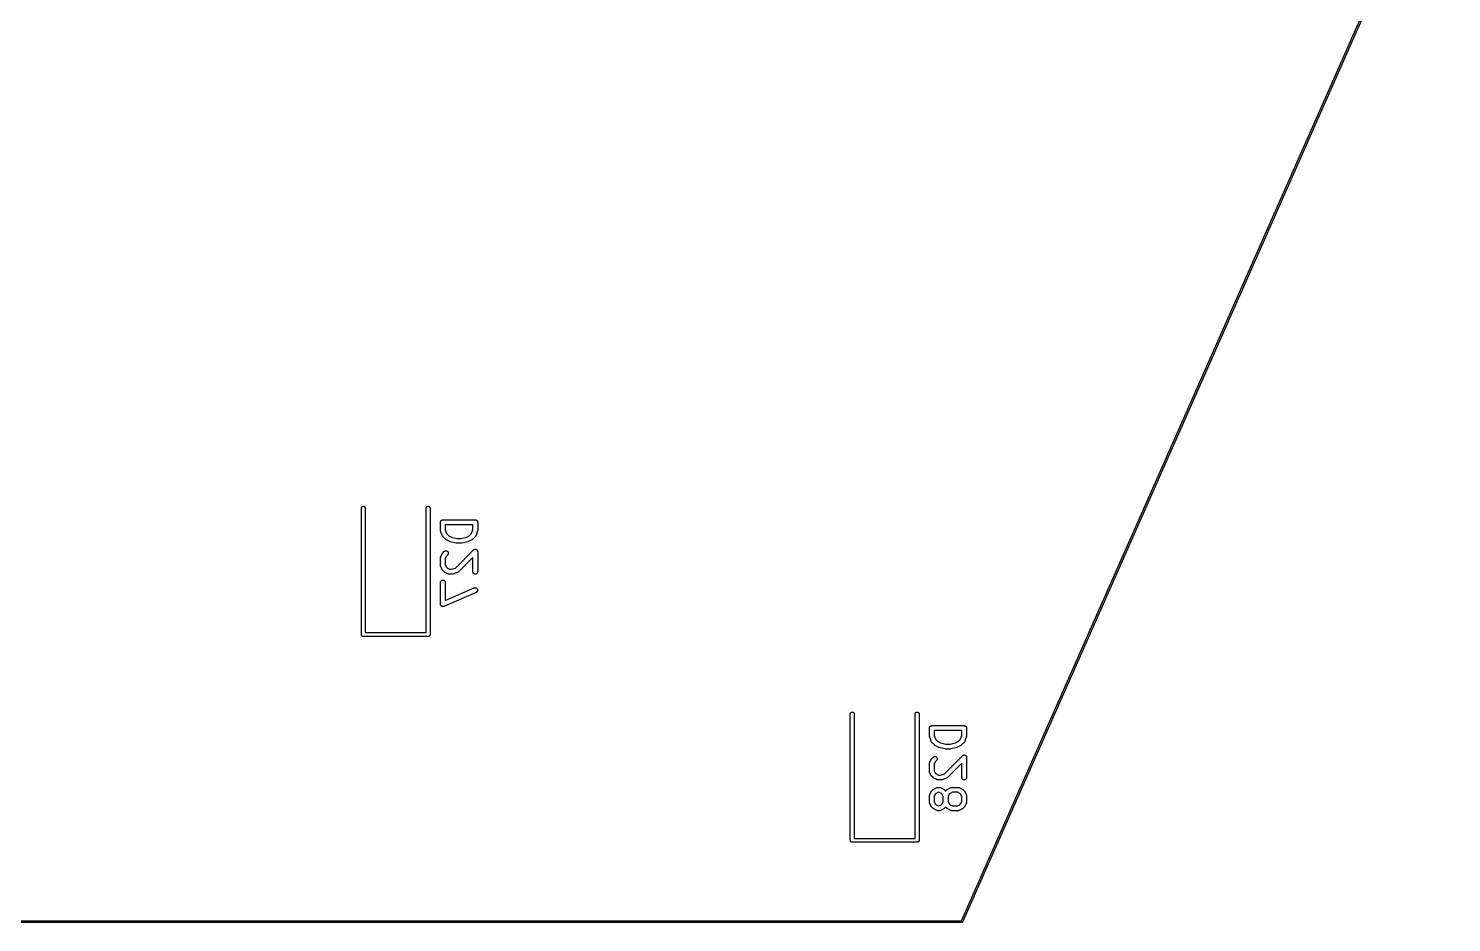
# Model space of a CAD drawing. Extents: x 74 to 208, y -150 to -40.
# Drawn here: x 144.25 to 188.14, y -150.04 to -122.45 of the extents above; entities that cross this region are included whole.
import ezdxf

# ---------------------------------------------------------------- set-up
doc = ezdxf.new("R2010")
doc.units = 0
doc.layers.add('BLACK', color=7, linetype='CONTINUOUS')

msp = doc.modelspace()

# ---------------------------------------------------------------- linework, layer by layer
at = {"layer": 'BLACK', "linetype": 'CONTINUOUS'}
for p, q in [((173.021, -149.994), (188.094, -115.882)), ((188.141, -115.898), (173.061, -150.027)), ((154.515, -137.253), (154.516, -137.244)), ((154.515, -141.153), (154.515, -137.253)), ((154.516, -137.244), (154.519, -137.233)), ((154.519, -137.233), (154.525, -137.223)), ((154.525, -137.223), (154.532, -137.214)), ((154.532, -137.214), (154.542, -137.206)), ((154.542, -137.206), (154.552, -137.201)), ((154.552, -137.201), (154.563, -137.197)), ((154.563, -137.197), (154.575, -137.196)), ((154.575, -137.196), (154.587, -137.197)), ((154.587, -137.197), (154.598, -137.201)), ((154.598, -137.201), (154.608, -137.206)), ((154.608, -137.206), (154.618, -137.214)), ((154.618, -137.214), (154.625, -137.223)), ((154.625, -137.223), (154.631, -137.233)), ((154.631, -137.233), (154.634, -137.244)), ((154.634, -137.244), (154.635, -137.253)), ((154.635, -137.253), (154.635, -141.096)), ((156.515, -137.253), (156.516, -137.244)), ((156.515, -141.096), (156.515, -137.253)), ((156.516, -137.244), (156.519, -137.233)), ((156.519, -137.233), (156.525, -137.223)), ((156.525, -137.223), (156.532, -137.214)), ((156.532, -137.214), (156.542, -137.206)), ((156.542, -137.206), (156.552, -137.201)), ((156.552, -137.201), (156.563, -137.197)), ((156.563, -137.197), (156.575, -137.196)), ((156.575, -137.196), (156.587, -137.197)), ((156.587, -137.197), (156.598, -137.201)), ((156.598, -137.201), (156.608, -137.206)), ((156.608, -137.206), (156.618, -137.214)), ((156.618, -137.214), (156.625, -137.223)), ((156.625, -137.223), (156.631, -137.233)), ((156.631, -137.233), (156.634, -137.244)), ((156.634, -137.244), (156.635, -137.253)), ((156.635, -137.253), (156.635, -141.153)), ((156.952, -137.691), (156.953, -137.684)), ((156.952, -137.692), (156.952, -137.691)), ((156.952, -137.691), (156.952, -137.691)), ((156.952, -137.691), (156.952, -137.691)), ((156.952, -137.691), (156.952, -137.691)), ((156.952, -137.93), (156.952, -137.692)), ((156.953, -137.684), (156.954, -137.677)), ((156.954, -137.676), (156.956, -137.67)), ((156.954, -137.677), (156.954, -137.676)), ((156.954, -137.677), (156.954, -137.677)), ((156.956, -137.67), (156.958, -137.663)), ((156.958, -137.662), (156.962, -137.656)), ((156.958, -137.663), (156.958, -137.662)), ((156.958, -137.663), (156.958, -137.663)), ((156.962, -137.656), (156.965, -137.65)), ((156.965, -137.65), (156.97, -137.644)), ((156.965, -137.65), (156.965, -137.65)), ((156.965, -137.65), (156.965, -137.65)), ((156.97, -137.644), (156.975, -137.639)), ((156.975, -137.638), (156.98, -137.634)), ((156.975, -137.639), (156.975, -137.638)), ((156.975, -137.639), (156.975, -137.639)), ((156.98, -137.634), (156.986, -137.629)), ((156.986, -137.629), (156.993, -137.626)), ((156.986, -137.629), (156.986, -137.629)), ((156.986, -137.629), (156.986, -137.629)), ((156.993, -137.626), (156.999, -137.623)), ((156.999, -137.622), (157.006, -137.62)), ((156.999, -137.623), (156.999, -137.622)), ((156.999, -137.623), (156.999, -137.623)), ((157.006, -137.62), (157.013, -137.618)), ((157.013, -137.618), (157.013, -137.618)), ((157.013, -137.618), (157.013, -137.618)), ((157.013, -137.618), (157.02, -137.618)), ((157.02, -137.618), (157.027, -137.617)), ((157.027, -137.617), (158.027, -137.617)), ((157.102, -137.767), (157.102, -137.918)), ((157.952, -137.767), (157.102, -137.767)), ((157.952, -137.918), (157.952, -137.767)), ((158.027, -137.617), (158.028, -137.617)), ((158.028, -137.617), (158.028, -137.617)), ((158.028, -137.617), (158.028, -137.617)), ((158.028, -137.617), (158.028, -137.617)), ((158.028, -137.617), (158.035, -137.618)), ((158.035, -137.618), (158.042, -137.618)), ((158.042, -137.618), (158.043, -137.619)), ((158.043, -137.619), (158.043, -137.619)), ((158.043, -137.619), (158.05, -137.621)), ((158.05, -137.621), (158.056, -137.623)), ((158.056, -137.623), (158.057, -137.623)), ((158.057, -137.623), (158.057, -137.623)), ((158.057, -137.623), (158.063, -137.626)), ((158.063, -137.626), (158.069, -137.63)), ((158.069, -137.63), (158.07, -137.63)), ((158.07, -137.63), (158.07, -137.63)), ((158.07, -137.63), (158.075, -137.635)), ((158.075, -137.635), (158.081, -137.639)), ((158.081, -137.639), (158.081, -137.639)), ((158.081, -137.639), (158.081, -137.639)), ((158.081, -137.639), (158.085, -137.645)), ((158.085, -137.645), (158.09, -137.65)), ((158.09, -137.65), (158.09, -137.651)), ((158.09, -137.651), (158.09, -137.651)), ((158.09, -137.651), (158.093, -137.657)), ((158.093, -137.657), (158.097, -137.663)), ((158.097, -137.663), (158.097, -137.664)), ((158.097, -137.664), (158.097, -137.664)), ((158.097, -137.664), (158.099, -137.671)), ((158.099, -137.671), (158.101, -137.677)), ((158.101, -137.677), (158.101, -137.678)), ((158.101, -137.678), (158.101, -137.678)), ((158.101, -137.678), (158.102, -137.685)), ((158.102, -137.685), (158.102, -137.692)), ((158.102, -137.692), (158.102, -137.93)), ((156.953, -137.934), (156.952, -137.93)), ((156.953, -137.938), (156.953, -137.934)), ((156.954, -137.942), (156.953, -137.938)), ((156.954, -137.945), (156.954, -137.942)), ((156.955, -137.949), (156.954, -137.945)), ((156.956, -137.953), (156.955, -137.949)), ((156.956, -137.954), (156.956, -137.953)), ((157.004, -138.097), (156.956, -137.954)), ((157.005, -138.099), (157.004, -138.097)), ((157.005, -138.101), (157.005, -138.099)), ((157.008, -138.105), (157.005, -138.101)), ((157.01, -138.11), (157.008, -138.105)), ((157.011, -138.112), (157.01, -138.11)), ((157.012, -138.114), (157.011, -138.112)), ((157.015, -138.118), (157.012, -138.114)), ((157.018, -138.122), (157.015, -138.118)), ((157.02, -138.123), (157.018, -138.122)), ((157.021, -138.125), (157.02, -138.123)), ((157.022, -138.126), (157.021, -138.125)), ((157.117, -138.221), (157.022, -138.126)), ((157.102, -137.918), (157.141, -138.032)), ((157.12, -138.224), (157.117, -138.221)), ((157.123, -138.227), (157.12, -138.224)), ((157.126, -138.228), (157.123, -138.227)), ((157.129, -138.23), (157.126, -138.228)), ((157.132, -138.232), (157.129, -138.23)), ((157.136, -138.235), (157.132, -138.232)), ((157.137, -138.235), (157.136, -138.235)), ((157.232, -138.283), (157.137, -138.235)), ((157.141, -138.032), (157.215, -138.107)), ((157.215, -138.107), (157.292, -138.145)), ((157.292, -138.145), (157.465, -138.188)), ((157.465, -138.188), (157.59, -138.188)), ((157.59, -138.188), (157.763, -138.145)), ((157.763, -138.145), (157.84, -138.107)), ((157.918, -138.235), (157.823, -138.283)), ((157.84, -138.107), (157.914, -138.032)), ((157.914, -138.032), (157.952, -137.918)), ((157.922, -138.233), (157.918, -138.235)), ((157.925, -138.231), (157.922, -138.233)), ((157.928, -138.229), (157.925, -138.231)), ((157.93, -138.227), (157.928, -138.229)), ((157.934, -138.225), (157.93, -138.227)), ((157.937, -138.222), (157.934, -138.225)), ((157.938, -138.221), (157.937, -138.222)), ((158.033, -138.126), (157.938, -138.221)), ((158.034, -138.124), (158.033, -138.126)), ((158.036, -138.123), (158.034, -138.124)), ((158.039, -138.119), (158.036, -138.123)), ((158.042, -138.115), (158.039, -138.119)), ((158.043, -138.113), (158.042, -138.115)), ((158.044, -138.111), (158.043, -138.113)), ((158.047, -138.106), (158.044, -138.111)), ((158.049, -138.102), (158.047, -138.106)), ((158.05, -138.1), (158.049, -138.102)), ((158.051, -138.098), (158.05, -138.1)), ((158.099, -137.954), (158.051, -138.097)), ((158.051, -138.097), (158.051, -138.098)), ((158.101, -137.946), (158.099, -137.95)), ((158.099, -137.95), (158.099, -137.954)), ((158.102, -137.94), (158.101, -137.943)), ((158.101, -137.943), (158.101, -137.946)), ((158.102, -137.93), (158.102, -137.931)), ((158.102, -137.931), (158.102, -137.935)), ((158.102, -137.935), (158.102, -137.94)), ((156.96, -138.754), (157.008, -138.658)), ((157.008, -138.657), (157.011, -138.654)), ((157.008, -138.658), (157.008, -138.657)), ((157.011, -138.654), (157.013, -138.65)), ((157.013, -138.65), (157.015, -138.648)), ((157.015, -138.648), (157.016, -138.645)), ((157.016, -138.645), (157.019, -138.642)), ((157.019, -138.642), (157.022, -138.639)), ((157.022, -138.639), (157.07, -138.591)), ((157.07, -138.591), (157.082, -138.581)), ((157.07, -138.591), (157.07, -138.591)), ((157.082, -138.581), (157.095, -138.575)), ((157.095, -138.575), (157.109, -138.571)), ((157.109, -138.571), (157.123, -138.569)), ((157.123, -138.569), (157.138, -138.571)), ((157.176, -138.697), (157.137, -138.736)), ((157.138, -138.571), (157.152, -138.575)), ((157.152, -138.575), (157.165, -138.582)), ((157.165, -138.582), (157.176, -138.592)), ((157.176, -138.592), (157.185, -138.603)), ((157.185, -138.686), (157.176, -138.697)), ((157.185, -138.603), (157.192, -138.616)), ((157.192, -138.673), (157.185, -138.686)), ((157.192, -138.616), (157.196, -138.63)), ((157.196, -138.659), (157.192, -138.673)), ((157.196, -138.63), (157.198, -138.645)), ((157.198, -138.645), (157.196, -138.659)), ((157.233, -138.283), (157.232, -138.283)), ((157.232, -138.283), (157.232, -138.283)), ((157.239, -138.286), (157.233, -138.283)), ((157.246, -138.288), (157.239, -138.286)), ((157.247, -138.289), (157.246, -138.288)), ((157.246, -138.288), (157.246, -138.288)), ((157.246, -138.288), (157.246, -138.288)), ((157.438, -138.336), (157.247, -138.289)), ((157.415, -139.103), (157.974, -138.544)), ((157.439, -138.336), (157.438, -138.336)), ((157.44, -138.337), (157.439, -138.336)), ((157.446, -138.337), (157.44, -138.337)), ((157.452, -138.338), (157.446, -138.337)), ((157.454, -138.338), (157.452, -138.338)), ((157.455, -138.338), (157.454, -138.338)), ((157.456, -138.338), (157.455, -138.338)), ((157.599, -138.338), (157.456, -138.338)), ((157.6, -138.338), (157.599, -138.338)), ((157.601, -138.338), (157.6, -138.338)), ((157.607, -138.338), (157.601, -138.338)), ((157.613, -138.337), (157.607, -138.338)), ((157.615, -138.337), (157.613, -138.337)), ((157.616, -138.336), (157.615, -138.337)), ((157.617, -138.336), (157.616, -138.336)), ((157.807, -138.289), (157.617, -138.336)), ((157.808, -138.288), (157.807, -138.289)), ((157.815, -138.286), (157.808, -138.288)), ((157.808, -138.288), (157.808, -138.288)), ((157.821, -138.284), (157.815, -138.286)), ((157.822, -138.283), (157.821, -138.284)), ((157.823, -138.283), (157.822, -138.283)), ((157.822, -138.283), (157.822, -138.283)), ((157.974, -138.544), (157.975, -138.543)), ((157.975, -138.543), (157.981, -138.538)), ((157.975, -138.543), (157.975, -138.543)), ((157.975, -138.543), (157.975, -138.543)), ((157.975, -138.543), (157.975, -138.543)), ((157.981, -138.538), (157.986, -138.534)), ((157.986, -138.534), (157.986, -138.534)), ((157.986, -138.534), (157.987, -138.534)), ((157.987, -138.534), (157.993, -138.531)), ((157.993, -138.531), (157.999, -138.527)), ((157.999, -138.527), (157.999, -138.527)), ((157.999, -138.527), (158, -138.527)), ((158, -138.527), (158.006, -138.525)), ((158.006, -138.525), (158.013, -138.523)), ((158.013, -138.523), (158.013, -138.523)), ((158.013, -138.523), (158.014, -138.523)), ((158.014, -138.523), (158.021, -138.522)), ((158.021, -138.522), (158.028, -138.522)), ((158.028, -138.522), (158.028, -138.522)), ((158.028, -138.522), (158.035, -138.522)), ((158.028, -138.522), (158.028, -138.522)), ((158.035, -138.522), (158.042, -138.523)), ((158.042, -138.523), (158.043, -138.523)), ((158.043, -138.523), (158.043, -138.523)), ((158.043, -138.523), (158.049, -138.525)), ((158.049, -138.525), (158.056, -138.528)), ((158.056, -138.528), (158.057, -138.528)), ((158.057, -138.528), (158.057, -138.528)), ((158.057, -138.528), (158.063, -138.531)), ((158.063, -138.531), (158.069, -138.535)), ((158.069, -138.535), (158.069, -138.535)), ((158.069, -138.535), (158.07, -138.535)), ((158.07, -138.535), (158.075, -138.539)), ((158.075, -138.539), (158.081, -138.544)), ((158.081, -138.544), (158.081, -138.544)), ((158.081, -138.544), (158.081, -138.544)), ((158.081, -138.544), (158.085, -138.55)), ((158.085, -138.55), (158.09, -138.555)), ((158.09, -138.555), (158.09, -138.555)), ((158.09, -138.555), (158.09, -138.555)), ((158.09, -138.555), (158.093, -138.562)), ((158.093, -138.562), (158.097, -138.568)), ((158.097, -138.568), (158.097, -138.568)), ((158.097, -138.568), (158.097, -138.568)), ((158.097, -138.568), (158.099, -138.575)), ((158.099, -138.575), (158.101, -138.582)), ((158.101, -138.582), (158.101, -138.582)), ((158.101, -138.582), (158.101, -138.582)), ((158.101, -138.582), (158.102, -138.59)), ((158.102, -138.59), (158.102, -138.597)), ((158.102, -138.597), (158.102, -139.216)), ((156.952, -138.786), (156.953, -138.784)), ((156.952, -138.787), (156.952, -138.786)), ((156.952, -139.025), (156.952, -138.787)), ((156.953, -139.027), (156.952, -139.025)), ((156.953, -138.777), (156.954, -138.772)), ((156.953, -138.782), (156.953, -138.777)), ((156.953, -138.784), (156.953, -138.782)), ((156.953, -139.03), (156.953, -139.027)), ((156.953, -139.035), (156.953, -139.03)), ((156.954, -139.04), (156.953, -139.035)), ((156.954, -138.772), (156.955, -138.77)), ((156.954, -139.042), (156.954, -139.04)), ((156.955, -139.044), (156.954, -139.042)), ((156.955, -138.767), (156.957, -138.763)), ((156.955, -138.77), (156.955, -138.767)), ((156.957, -139.049), (156.955, -139.044)), ((156.957, -138.763), (156.958, -138.758)), ((156.958, -139.054), (156.957, -139.049)), ((156.958, -138.758), (156.96, -138.756)), ((156.959, -139.056), (156.958, -139.054)), ((156.96, -139.058), (156.959, -139.056)), ((156.96, -138.756), (156.96, -138.754)), ((156.96, -139.059), (156.96, -139.058)), ((157.008, -139.154), (156.96, -139.059)), ((157.137, -138.736), (157.102, -138.805)), ((157.102, -138.805), (157.102, -139.008)), ((157.102, -139.008), (157.137, -139.076)), ((157.137, -139.076), (157.167, -139.107)), ((157.167, -139.107), (157.236, -139.141)), ((157.236, -139.141), (157.301, -139.141)), ((157.301, -139.141), (157.415, -139.103)), ((157.952, -138.778), (157.509, -139.221)), ((157.952, -139.216), (157.952, -138.778)), ((156.952, -139.548), (156.954, -139.534)), ((156.952, -139.549), (156.952, -139.548)), ((156.952, -140.216), (156.952, -139.549)), ((156.954, -139.534), (156.958, -139.52)), ((156.958, -139.52), (156.965, -139.507)), ((156.965, -139.507), (156.975, -139.496)), ((156.975, -139.496), (156.986, -139.486)), ((156.986, -139.486), (156.999, -139.48)), ((156.999, -139.48), (157.013, -139.475)), ((157.01, -139.158), (157.008, -139.154)), ((157.012, -139.161), (157.01, -139.158)), ((157.014, -139.164), (157.012, -139.161)), ((157.013, -139.475), (157.028, -139.474)), ((157.016, -139.166), (157.014, -139.164)), ((157.019, -139.17), (157.016, -139.166)), ((157.021, -139.173), (157.019, -139.17)), ((157.022, -139.174), (157.021, -139.173)), ((157.07, -139.221), (157.022, -139.174)), ((157.028, -139.474), (157.042, -139.476)), ((157.042, -139.476), (157.056, -139.48)), ((157.056, -139.48), (157.069, -139.487)), ((157.069, -139.487), (157.081, -139.496)), ((157.073, -139.224), (157.07, -139.221)), ((157.076, -139.227), (157.073, -139.224)), ((157.078, -139.228), (157.076, -139.227)), ((157.081, -139.23), (157.078, -139.228)), ((157.085, -139.232), (157.081, -139.23)), ((157.081, -139.496), (157.09, -139.508)), ((157.088, -139.235), (157.085, -139.232)), ((157.089, -139.235), (157.088, -139.235)), ((157.184, -139.283), (157.089, -139.235)), ((157.09, -139.508), (157.097, -139.521)), ((157.097, -139.521), (157.101, -139.535)), ((157.101, -139.535), (157.102, -139.549)), ((157.102, -139.549), (157.102, -140.102)), ((157.186, -139.284), (157.184, -139.283)), ((157.188, -139.285), (157.186, -139.284)), ((157.193, -139.286), (157.188, -139.285)), ((157.198, -139.288), (157.193, -139.286)), ((157.2, -139.288), (157.198, -139.288)), ((157.202, -139.289), (157.2, -139.288)), ((157.207, -139.29), (157.202, -139.289)), ((157.212, -139.291), (157.207, -139.29)), ((157.215, -139.291), (157.212, -139.291)), ((157.217, -139.291), (157.215, -139.291)), ((157.218, -139.291), (157.217, -139.291)), ((157.313, -139.291), (157.218, -139.291)), ((157.317, -139.29), (157.313, -139.291)), ((157.322, -139.29), (157.317, -139.29)), ((157.325, -139.29), (157.322, -139.29)), ((157.328, -139.289), (157.325, -139.29)), ((157.332, -139.288), (157.328, -139.289)), ((157.336, -139.287), (157.332, -139.288)), ((157.337, -139.287), (157.336, -139.287)), ((157.48, -139.239), (157.337, -139.287)), ((157.482, -139.238), (157.48, -139.239)), ((157.484, -139.238), (157.482, -139.238)), ((157.488, -139.235), (157.484, -139.238)), ((157.493, -139.233), (157.488, -139.235)), ((157.495, -139.232), (157.493, -139.233)), ((157.497, -139.231), (157.495, -139.232)), ((157.501, -139.228), (157.497, -139.231)), ((157.505, -139.225), (157.501, -139.228)), ((157.507, -139.223), (157.505, -139.225)), ((157.508, -139.222), (157.507, -139.223)), ((157.509, -139.221), (157.508, -139.222)), ((157.954, -139.23), (157.952, -139.216)), ((157.958, -139.244), (157.954, -139.23)), ((157.965, -139.257), (157.958, -139.244)), ((157.974, -139.269), (157.965, -139.257)), ((157.985, -139.278), (157.974, -139.269)), ((157.998, -139.285), (157.985, -139.278)), ((158.012, -139.289), (157.998, -139.285)), ((158.027, -139.291), (158.012, -139.289)), ((158.041, -139.289), (158.027, -139.291)), ((158.055, -139.285), (158.041, -139.289)), ((158.068, -139.279), (158.055, -139.285)), ((158.08, -139.269), (158.068, -139.279)), ((158.089, -139.258), (158.08, -139.269)), ((158.096, -139.245), (158.089, -139.258)), ((158.101, -139.231), (158.096, -139.245)), ((158.102, -139.217), (158.101, -139.231)), ((158.102, -139.216), (158.102, -139.217)), ((158.057, -139.856), (157.057, -140.285)), ((157.102, -140.102), (157.998, -139.718)), ((157.998, -139.718), (157.999, -139.718)), ((157.999, -139.718), (158.013, -139.714)), ((158.013, -139.714), (158.027, -139.712)), ((158.027, -139.712), (158.042, -139.714)), ((158.042, -139.714), (158.056, -139.718)), ((158.056, -139.718), (158.069, -139.725)), ((158.07, -139.849), (158.057, -139.856)), ((158.069, -139.725), (158.08, -139.734)), ((158.081, -139.84), (158.07, -139.849)), ((158.08, -139.734), (158.09, -139.745)), ((158.09, -139.828), (158.081, -139.84)), ((158.09, -139.745), (158.097, -139.758)), ((158.097, -139.815), (158.09, -139.828)), ((158.097, -139.758), (158.101, -139.772)), ((158.101, -139.801), (158.097, -139.815)), ((158.101, -139.772), (158.102, -139.787)), ((158.102, -139.787), (158.101, -139.801)), ((156.953, -140.223), (156.952, -140.216)), ((156.952, -140.216), (156.952, -140.216)), ((156.952, -140.216), (156.952, -140.216)), ((156.954, -140.23), (156.953, -140.223)), ((156.954, -140.231), (156.954, -140.23)), ((156.956, -140.238), (156.954, -140.231)), ((156.954, -140.231), (156.954, -140.231)), ((156.958, -140.244), (156.956, -140.238)), ((156.958, -140.245), (156.958, -140.244)), ((156.962, -140.251), (156.958, -140.245)), ((156.958, -140.245), (156.958, -140.245)), ((156.965, -140.257), (156.962, -140.251)), ((156.965, -140.258), (156.965, -140.257)), ((156.965, -140.257), (156.965, -140.257)), ((156.97, -140.263), (156.965, -140.258)), ((156.974, -140.269), (156.97, -140.263)), ((156.975, -140.269), (156.974, -140.269)), ((156.974, -140.269), (156.974, -140.269)), ((156.98, -140.273), (156.975, -140.269)), ((156.985, -140.278), (156.98, -140.273)), ((156.986, -140.278), (156.985, -140.278)), ((156.992, -140.282), (156.986, -140.278)), ((156.986, -140.278), (156.986, -140.278)), ((156.998, -140.285), (156.992, -140.282)), ((156.999, -140.285), (156.998, -140.285)), ((157.006, -140.287), (156.999, -140.285)), ((156.999, -140.285), (156.999, -140.285)), ((157.012, -140.289), (157.006, -140.287)), ((157.013, -140.289), (157.012, -140.289)), ((157.02, -140.29), (157.013, -140.289)), ((157.013, -140.289), (157.013, -140.289)), ((157.027, -140.291), (157.02, -140.29)), ((157.034, -140.29), (157.027, -140.291)), ((157.027, -140.291), (157.027, -140.291)), ((157.027, -140.291), (157.027, -140.291)), ((157.041, -140.289), (157.034, -140.29)), ((157.042, -140.289), (157.041, -140.289)), ((157.049, -140.287), (157.042, -140.289)), ((157.042, -140.289), (157.042, -140.289)), ((157.055, -140.285), (157.049, -140.287)), ((157.056, -140.285), (157.055, -140.285)), ((157.057, -140.285), (157.056, -140.285)), ((157.056, -140.285), (157.056, -140.285)), ((154.515, -141.156), (154.515, -141.153)), ((154.516, -141.168), (154.515, -141.156)), ((154.519, -141.179), (154.516, -141.168)), ((154.525, -141.19), (154.519, -141.179)), ((154.532, -141.199), (154.525, -141.19)), ((154.542, -141.206), (154.532, -141.199)), ((154.552, -141.212), (154.542, -141.206)), ((154.563, -141.215), (154.552, -141.212)), ((154.575, -141.217), (154.563, -141.215)), ((154.578, -141.216), (154.575, -141.217)), ((156.572, -141.216), (154.578, -141.216)), ((154.635, -141.096), (156.515, -141.096)), ((156.575, -141.217), (156.572, -141.216)), ((156.578, -141.216), (156.575, -141.217)), ((156.587, -141.215), (156.578, -141.216)), ((156.578, -141.216), (156.578, -141.216)), ((156.598, -141.212), (156.587, -141.215)), ((156.608, -141.206), (156.598, -141.212)), ((156.618, -141.199), (156.608, -141.206)), ((156.625, -141.19), (156.618, -141.199)), ((156.631, -141.179), (156.625, -141.19)), ((156.634, -141.168), (156.631, -141.179)), ((156.635, -141.156), (156.634, -141.168)), ((156.635, -141.153), (156.635, -141.156)), ((169.596, -143.603), (169.597, -143.594)), ((169.596, -147.503), (169.596, -143.603)), ((169.597, -143.594), (169.601, -143.583)), ((169.601, -143.583), (169.606, -143.573)), ((169.606, -143.573), (169.614, -143.564)), ((169.614, -143.564), (169.623, -143.556)), ((169.623, -143.556), (169.633, -143.551)), ((169.633, -143.551), (169.644, -143.547)), ((169.644, -143.547), (169.656, -143.546)), ((169.656, -143.546), (169.668, -143.547)), ((169.668, -143.547), (169.679, -143.551)), ((169.679, -143.551), (169.69, -143.556)), ((169.69, -143.556), (169.699, -143.564)), ((169.699, -143.564), (169.706, -143.573)), ((169.706, -143.573), (169.712, -143.583)), ((169.712, -143.583), (169.715, -143.594)), ((169.715, -143.594), (169.716, -143.603)), ((169.716, -143.603), (169.716, -147.446)), ((171.596, -143.603), (171.597, -143.594)), ((171.596, -147.446), (171.596, -143.603)), ((171.597, -143.594), (171.601, -143.583)), ((171.601, -143.583), (171.606, -143.573)), ((171.606, -143.573), (171.614, -143.564)), ((171.614, -143.564), (171.623, -143.556)), ((171.623, -143.556), (171.633, -143.551)), ((171.633, -143.551), (171.644, -143.547)), ((171.644, -143.547), (171.656, -143.546)), ((171.656, -143.546), (171.668, -143.547)), ((171.668, -143.547), (171.679, -143.551)), ((171.679, -143.551), (171.69, -143.556)), ((171.69, -143.556), (171.699, -143.564)), ((171.699, -143.564), (171.706, -143.573)), ((171.706, -143.573), (171.712, -143.583)), ((171.712, -143.583), (171.715, -143.594)), ((171.715, -143.594), (171.716, -143.603)), ((171.716, -143.603), (171.716, -147.503)), ((172.068, -143.979), (172.074, -143.976)), ((172.074, -143.976), (172.08, -143.973)), ((172.08, -143.973), (172.081, -143.972)), ((172.08, -143.973), (172.08, -143.973)), ((172.081, -143.972), (172.087, -143.97)), ((172.087, -143.97), (172.094, -143.968)), ((172.094, -143.968), (172.094, -143.968)), ((172.094, -143.968), (172.095, -143.968)), ((172.095, -143.968), (172.102, -143.968)), ((172.102, -143.968), (172.109, -143.967)), ((172.109, -143.967), (173.109, -143.967)), ((173.109, -143.967), (173.109, -143.967)), ((173.109, -143.967), (173.109, -143.967)), ((173.109, -143.967), (173.11, -143.967)), ((173.109, -143.967), (173.109, -143.967)), ((173.11, -143.967), (173.117, -143.968)), ((173.117, -143.968), (173.124, -143.968)), ((173.124, -143.968), (173.124, -143.969)), ((173.124, -143.969), (173.124, -143.969)), ((173.124, -143.969), (173.131, -143.971)), ((173.131, -143.971), (173.138, -143.973)), ((173.138, -143.973), (173.138, -143.973)), ((173.138, -143.973), (173.138, -143.973)), ((173.138, -143.973), (173.144, -143.976)), ((173.144, -143.976), (173.151, -143.98)), ((172.034, -144.034), (172.035, -144.027)), ((172.034, -144.041), (172.034, -144.034)), ((172.034, -144.042), (172.034, -144.041)), ((172.034, -144.041), (172.034, -144.041)), ((172.034, -144.041), (172.034, -144.041)), ((172.034, -144.041), (172.034, -144.041)), ((172.034, -144.28), (172.034, -144.042)), ((172.034, -144.284), (172.034, -144.28)), ((172.034, -144.288), (172.034, -144.284)), ((172.035, -144.292), (172.034, -144.288)), ((172.035, -144.026), (172.037, -144.02)), ((172.035, -144.027), (172.035, -144.026)), ((172.035, -144.027), (172.035, -144.027)), ((172.035, -144.295), (172.035, -144.292)), ((172.036, -144.299), (172.035, -144.295)), ((172.037, -144.303), (172.036, -144.299)), ((172.037, -144.02), (172.039, -144.013)), ((172.037, -144.304), (172.037, -144.303)), ((172.085, -144.447), (172.037, -144.304)), ((172.039, -144.013), (172.04, -144.013)), ((172.04, -144.012), (172.043, -144.006)), ((172.04, -144.013), (172.04, -144.012)), ((172.043, -144.006), (172.046, -144)), ((172.046, -144), (172.047, -144)), ((172.047, -144), (172.051, -143.994)), ((172.047, -144), (172.047, -144)), ((172.051, -143.994), (172.056, -143.989)), ((172.056, -143.988), (172.062, -143.984)), ((172.056, -143.989), (172.056, -143.988)), ((172.056, -143.989), (172.056, -143.989)), ((172.062, -143.984), (172.067, -143.979)), ((172.067, -143.979), (172.067, -143.979)), ((172.067, -143.979), (172.068, -143.979)), ((172.184, -144.117), (172.184, -144.268)), ((173.034, -144.117), (172.184, -144.117)), ((172.184, -144.268), (172.222, -144.382)), ((172.222, -144.382), (172.296, -144.457)), ((172.921, -144.457), (172.995, -144.382)), ((172.995, -144.382), (173.034, -144.268)), ((173.034, -144.268), (173.034, -144.117)), ((173.18, -144.304), (173.132, -144.447)), ((173.151, -143.98), (173.151, -143.98)), ((173.151, -143.98), (173.151, -143.98)), ((173.151, -143.98), (173.156, -143.985)), ((173.156, -143.985), (173.162, -143.989)), ((173.162, -143.989), (173.162, -143.989)), ((173.162, -143.989), (173.162, -143.989)), ((173.162, -143.989), (173.167, -143.995)), ((173.167, -143.995), (173.171, -144)), ((173.171, -144), (173.171, -144.001)), ((173.171, -144.001), (173.171, -144.001)), ((173.171, -144.001), (173.175, -144.007)), ((173.175, -144.007), (173.178, -144.013)), ((173.178, -144.013), (173.178, -144.014)), ((173.178, -144.014), (173.178, -144.014)), ((173.178, -144.014), (173.18, -144.021)), ((173.18, -144.021), (173.182, -144.027)), ((173.181, -144.3), (173.18, -144.304)), ((173.182, -144.296), (173.181, -144.3)), ((173.182, -144.027), (173.182, -144.028)), ((173.182, -144.028), (173.182, -144.028)), ((173.182, -144.028), (173.183, -144.035)), ((173.183, -144.29), (173.182, -144.293)), ((173.182, -144.293), (173.182, -144.296)), ((173.183, -144.035), (173.184, -144.042)), ((173.184, -144.281), (173.183, -144.285)), ((173.183, -144.285), (173.183, -144.29)), ((173.184, -144.042), (173.184, -144.28)), ((173.184, -144.28), (173.184, -144.281)), ((172.086, -144.449), (172.085, -144.447)), ((172.087, -144.451), (172.086, -144.449)), ((172.089, -144.455), (172.087, -144.451)), ((172.091, -144.46), (172.089, -144.455)), ((172.092, -144.462), (172.091, -144.46)), ((172.093, -144.464), (172.092, -144.462)), ((172.097, -144.468), (172.093, -144.464)), ((172.1, -144.472), (172.097, -144.468)), ((172.101, -144.473), (172.1, -144.472)), ((172.102, -144.475), (172.101, -144.473)), ((172.103, -144.476), (172.102, -144.475)), ((172.198, -144.571), (172.103, -144.476)), ((172.202, -144.574), (172.198, -144.571)), ((172.205, -144.577), (172.202, -144.574)), ((172.207, -144.578), (172.205, -144.577)), ((172.21, -144.58), (172.207, -144.578)), ((172.213, -144.582), (172.21, -144.58)), ((172.217, -144.585), (172.213, -144.582)), ((172.218, -144.585), (172.217, -144.585)), ((172.313, -144.633), (172.218, -144.585)), ((172.296, -144.457), (172.373, -144.495)), ((172.314, -144.633), (172.313, -144.633)), ((172.32, -144.636), (172.314, -144.633)), ((172.314, -144.633), (172.314, -144.633)), ((172.327, -144.638), (172.32, -144.636)), ((172.328, -144.638), (172.327, -144.638)), ((172.327, -144.638), (172.327, -144.638)), ((172.329, -144.639), (172.328, -144.638)), ((172.519, -144.686), (172.329, -144.639)), ((172.373, -144.495), (172.546, -144.538)), ((172.52, -144.686), (172.519, -144.686)), ((172.522, -144.687), (172.52, -144.686)), ((172.528, -144.687), (172.522, -144.687)), ((172.533, -144.688), (172.528, -144.687)), ((172.535, -144.688), (172.533, -144.688)), ((172.536, -144.688), (172.535, -144.688)), ((172.537, -144.688), (172.536, -144.688)), ((172.68, -144.688), (172.537, -144.688)), ((172.546, -144.538), (172.671, -144.538)), ((172.671, -144.538), (172.844, -144.495)), ((172.681, -144.688), (172.68, -144.688)), ((172.683, -144.688), (172.681, -144.688)), ((172.689, -144.688), (172.683, -144.688)), ((172.695, -144.687), (172.689, -144.688)), ((172.696, -144.687), (172.695, -144.687)), ((172.697, -144.686), (172.696, -144.687)), ((172.698, -144.686), (172.697, -144.686)), ((172.889, -144.639), (172.698, -144.686)), ((172.844, -144.495), (172.921, -144.457)), ((172.896, -144.636), (172.889, -144.638)), ((172.889, -144.638), (172.889, -144.638)), ((172.889, -144.638), (172.889, -144.639)), ((172.903, -144.634), (172.896, -144.636)), ((172.904, -144.633), (172.903, -144.633)), ((172.903, -144.633), (172.903, -144.633)), ((172.903, -144.633), (172.903, -144.634)), ((172.999, -144.585), (172.904, -144.633)), ((173.003, -144.583), (172.999, -144.585)), ((173.007, -144.581), (173.003, -144.583)), ((173.009, -144.579), (173.007, -144.581)), ((173.012, -144.577), (173.009, -144.579)), ((173.015, -144.575), (173.012, -144.577)), ((173.018, -144.572), (173.015, -144.575)), ((173.019, -144.571), (173.018, -144.572)), ((173.114, -144.476), (173.019, -144.571)), ((173.115, -144.474), (173.114, -144.476)), ((173.117, -144.473), (173.115, -144.474)), ((173.12, -144.469), (173.117, -144.473)), ((173.123, -144.465), (173.12, -144.469)), ((173.124, -144.463), (173.123, -144.465)), ((173.126, -144.461), (173.124, -144.463)), ((173.128, -144.456), (173.126, -144.461)), ((173.13, -144.452), (173.128, -144.456)), ((173.131, -144.45), (173.13, -144.452)), ((173.132, -144.448), (173.131, -144.45)), ((173.132, -144.447), (173.132, -144.448)), ((172.034, -145.132), (172.035, -145.127)), ((172.034, -145.134), (172.034, -145.132)), ((172.034, -145.136), (172.034, -145.134)), ((172.034, -145.137), (172.034, -145.136)), ((172.034, -145.375), (172.034, -145.137)), ((172.035, -145.122), (172.036, -145.12)), ((172.035, -145.127), (172.035, -145.122)), ((172.036, -145.117), (172.038, -145.113)), ((172.036, -145.12), (172.036, -145.117)), ((172.038, -145.113), (172.04, -145.108)), ((172.04, -145.108), (172.041, -145.106)), ((172.041, -145.106), (172.042, -145.104)), ((172.042, -145.104), (172.089, -145.008)), ((172.089, -145.008), (172.09, -145.007)), ((172.09, -145.007), (172.092, -145.004)), ((172.092, -145.004), (172.094, -145)), ((172.094, -145), (172.096, -144.998)), ((172.096, -144.998), (172.098, -144.995)), ((172.098, -144.995), (172.101, -144.992)), ((172.101, -144.992), (172.103, -144.989)), ((172.103, -144.989), (172.151, -144.941)), ((172.151, -144.941), (172.152, -144.941)), ((172.152, -144.941), (172.163, -144.931)), ((172.163, -144.931), (172.176, -144.925)), ((172.176, -144.925), (172.19, -144.921)), ((172.218, -145.086), (172.184, -145.155)), ((172.184, -145.155), (172.184, -145.358)), ((172.19, -144.921), (172.205, -144.919)), ((172.205, -144.919), (172.219, -144.921)), ((172.257, -145.047), (172.218, -145.086)), ((172.219, -144.921), (172.233, -144.925)), ((172.233, -144.925), (172.246, -144.932)), ((172.246, -144.932), (172.257, -144.942)), ((172.257, -144.942), (172.266, -144.953)), ((172.266, -145.036), (172.257, -145.047)), ((172.266, -144.953), (172.273, -144.966)), ((172.273, -145.023), (172.266, -145.036)), ((172.273, -144.966), (172.277, -144.98)), ((172.277, -145.009), (172.273, -145.023)), ((172.277, -144.98), (172.279, -144.995)), ((172.279, -144.995), (172.277, -145.009)), ((172.497, -145.453), (173.056, -144.894)), ((173.034, -145.128), (172.59, -145.571)), ((173.034, -145.566), (173.034, -145.128)), ((173.056, -144.893), (173.062, -144.888)), ((173.056, -144.894), (173.056, -144.893)), ((173.056, -144.893), (173.056, -144.893)), ((173.056, -144.893), (173.056, -144.893)), ((173.056, -144.893), (173.056, -144.893)), ((173.062, -144.888), (173.068, -144.884)), ((173.068, -144.884), (173.074, -144.881)), ((173.068, -144.884), (173.068, -144.884)), ((173.068, -144.884), (173.068, -144.884)), ((173.074, -144.881), (173.081, -144.877)), ((173.081, -144.877), (173.088, -144.875)), ((173.081, -144.877), (173.081, -144.877)), ((173.081, -144.877), (173.081, -144.877)), ((173.088, -144.875), (173.095, -144.873)), ((173.095, -144.873), (173.102, -144.872)), ((173.095, -144.873), (173.095, -144.873)), ((173.095, -144.873), (173.095, -144.873)), ((173.102, -144.872), (173.109, -144.872)), ((173.109, -144.872), (173.109, -144.872)), ((173.109, -144.872), (173.116, -144.872)), ((173.109, -144.872), (173.109, -144.872)), ((173.116, -144.872), (173.124, -144.873)), ((173.124, -144.873), (173.124, -144.873)), ((173.124, -144.873), (173.124, -144.873)), ((173.124, -144.873), (173.131, -144.875)), ((173.131, -144.875), (173.138, -144.878)), ((173.138, -144.878), (173.138, -144.878)), ((173.138, -144.878), (173.138, -144.878)), ((173.138, -144.878), (173.144, -144.881)), ((173.144, -144.881), (173.151, -144.885)), ((173.151, -144.885), (173.151, -144.885)), ((173.151, -144.885), (173.151, -144.885)), ((173.151, -144.885), (173.156, -144.889)), ((173.156, -144.889), (173.162, -144.894)), ((173.162, -144.894), (173.162, -144.894)), ((173.162, -144.894), (173.162, -144.894)), ((173.162, -144.894), (173.166, -144.9)), ((173.166, -144.9), (173.171, -144.905)), ((173.171, -144.905), (173.171, -144.905)), ((173.171, -144.905), (173.171, -144.905)), ((173.171, -144.905), (173.175, -144.912)), ((173.175, -144.912), (173.178, -144.918)), ((173.178, -144.918), (173.178, -144.918)), ((173.178, -144.918), (173.178, -144.918)), ((173.178, -144.918), (173.18, -144.925)), ((173.18, -144.925), (173.182, -144.932)), ((173.182, -144.932), (173.182, -144.932)), ((173.182, -144.932), (173.182, -144.932)), ((173.182, -144.932), (173.183, -144.94)), ((173.183, -144.94), (173.184, -144.947)), ((173.184, -144.947), (173.184, -145.566)), ((172.034, -145.377), (172.034, -145.375)), ((172.034, -145.38), (172.034, -145.377)), ((172.035, -145.385), (172.034, -145.38)), ((172.035, -145.39), (172.035, -145.385)), ((172.036, -145.392), (172.035, -145.39)), ((172.036, -145.394), (172.036, -145.392)), ((172.038, -145.399), (172.036, -145.394)), ((172.039, -145.404), (172.038, -145.399)), ((172.04, -145.406), (172.039, -145.404)), ((172.041, -145.408), (172.04, -145.406)), ((172.042, -145.409), (172.041, -145.408)), ((172.089, -145.504), (172.042, -145.409)), ((172.091, -145.508), (172.089, -145.504)), ((172.093, -145.511), (172.091, -145.508)), ((172.095, -145.514), (172.093, -145.511)), ((172.097, -145.516), (172.095, -145.514)), ((172.1, -145.52), (172.097, -145.516)), ((172.102, -145.523), (172.1, -145.52)), ((172.103, -145.524), (172.102, -145.523)), ((172.151, -145.571), (172.103, -145.524)), ((172.154, -145.574), (172.151, -145.571)), ((172.157, -145.577), (172.154, -145.574)), ((172.16, -145.578), (172.157, -145.577)), ((172.162, -145.58), (172.16, -145.578)), ((172.166, -145.582), (172.162, -145.58)), ((172.169, -145.585), (172.166, -145.582)), ((172.17, -145.585), (172.169, -145.585)), ((172.266, -145.633), (172.17, -145.585)), ((172.184, -145.358), (172.218, -145.426)), ((172.218, -145.426), (172.248, -145.457)), ((172.248, -145.457), (172.317, -145.491)), ((172.268, -145.634), (172.266, -145.633)), ((172.27, -145.635), (172.268, -145.634)), ((172.274, -145.636), (172.27, -145.635)), ((172.279, -145.638), (172.274, -145.636)), ((172.281, -145.638), (172.279, -145.638)), ((172.284, -145.639), (172.281, -145.638)), ((172.289, -145.64), (172.284, -145.639)), ((172.294, -145.641), (172.289, -145.64)), ((172.296, -145.641), (172.294, -145.641)), ((172.298, -145.641), (172.296, -145.641)), ((172.299, -145.641), (172.298, -145.641)), ((172.394, -145.641), (172.299, -145.641)), ((172.317, -145.491), (172.382, -145.491)), ((172.382, -145.491), (172.497, -145.453)), ((172.399, -145.64), (172.394, -145.641)), ((172.403, -145.64), (172.399, -145.64)), ((172.406, -145.64), (172.403, -145.64)), ((172.409, -145.639), (172.406, -145.64)), ((172.413, -145.638), (172.409, -145.639)), ((172.417, -145.637), (172.413, -145.638)), ((172.418, -145.637), (172.417, -145.637)), ((172.561, -145.589), (172.418, -145.637)), ((172.563, -145.588), (172.561, -145.589)), ((172.565, -145.588), (172.563, -145.588)), ((172.57, -145.585), (172.565, -145.588)), ((172.574, -145.583), (172.57, -145.585)), ((172.576, -145.582), (172.574, -145.583)), ((172.578, -145.581), (172.576, -145.582)), ((172.582, -145.578), (172.578, -145.581)), ((172.586, -145.575), (172.582, -145.578)), ((172.588, -145.573), (172.586, -145.575)), ((172.589, -145.572), (172.588, -145.573)), ((172.59, -145.571), (172.589, -145.572)), ((173.035, -145.58), (173.034, -145.566)), ((173.039, -145.594), (173.035, -145.58)), ((173.046, -145.607), (173.039, -145.594)), ((173.055, -145.619), (173.046, -145.607)), ((173.067, -145.628), (173.055, -145.619)), ((173.08, -145.635), (173.067, -145.628)), ((173.094, -145.639), (173.08, -145.635)), ((173.108, -145.641), (173.094, -145.639)), ((173.123, -145.639), (173.108, -145.641)), ((173.137, -145.635), (173.123, -145.639)), ((173.15, -145.629), (173.137, -145.635)), ((173.161, -145.619), (173.15, -145.629)), ((173.171, -145.608), (173.161, -145.619)), ((173.178, -145.595), (173.171, -145.608)), ((173.182, -145.581), (173.178, -145.595)), ((173.184, -145.567), (173.182, -145.581)), ((173.184, -145.566), (173.184, -145.567)), ((172.034, -146.132), (172.035, -146.127)), ((172.034, -146.134), (172.034, -146.132)), ((172.034, -146.136), (172.034, -146.134)), ((172.034, -146.137), (172.034, -146.136)), ((172.034, -146.328), (172.034, -146.137)), ((172.035, -146.122), (172.036, -146.12)), ((172.035, -146.127), (172.035, -146.122)), ((172.036, -146.117), (172.038, -146.113)), ((172.036, -146.12), (172.036, -146.117)), ((172.038, -146.113), (172.04, -146.108)), ((172.04, -146.108), (172.041, -146.106)), ((172.041, -146.106), (172.042, -146.104)), ((172.042, -146.104), (172.089, -146.008)), ((172.089, -146.008), (172.09, -146.007)), ((172.09, -146.007), (172.092, -146.004)), ((172.092, -146.004), (172.094, -146)), ((172.094, -146), (172.096, -145.998)), ((172.096, -145.998), (172.098, -145.995)), ((172.098, -145.995), (172.101, -145.992)), ((172.101, -145.992), (172.103, -145.989)), ((172.103, -145.989), (172.151, -145.941)), ((172.151, -145.941), (172.152, -145.941)), ((172.152, -145.941), (172.155, -145.938)), ((172.155, -145.938), (172.158, -145.935)), ((172.158, -145.935), (172.161, -145.933)), ((172.161, -145.933), (172.163, -145.931)), ((172.163, -145.931), (172.167, -145.93)), ((172.167, -145.93), (172.17, -145.927)), ((172.17, -145.927), (172.266, -145.88)), ((172.218, -146.086), (172.184, -146.155)), ((172.184, -146.155), (172.184, -146.31)), ((172.248, -146.056), (172.218, -146.086)), ((172.317, -146.022), (172.248, -146.056)), ((172.266, -145.88), (172.267, -145.879)), ((172.267, -145.879), (172.269, -145.878)), ((172.269, -145.878), (172.271, -145.877)), ((172.271, -145.877), (172.275, -145.876)), ((172.275, -145.876), (172.28, -145.874)), ((172.28, -145.874), (172.282, -145.874)), ((172.282, -145.874), (172.285, -145.873)), ((172.285, -145.873), (172.29, -145.873)), ((172.29, -145.873), (172.295, -145.872)), ((172.295, -145.872), (172.297, -145.872)), ((172.297, -145.872), (172.299, -145.872)), ((172.299, -145.872), (172.347, -145.872)), ((172.329, -146.022), (172.317, -146.022)), ((172.398, -146.056), (172.329, -146.022)), ((172.347, -145.872), (172.348, -145.872)), ((172.348, -145.872), (172.35, -145.872)), ((172.35, -145.872), (172.352, -145.872)), ((172.352, -145.872), (172.357, -145.873)), ((172.357, -145.873), (172.362, -145.873)), ((172.362, -145.873), (172.364, -145.874)), ((172.364, -145.874), (172.367, -145.874)), ((172.367, -145.874), (172.371, -145.876)), ((172.371, -145.876), (172.376, -145.878)), ((172.376, -145.878), (172.378, -145.879)), ((172.378, -145.879), (172.38, -145.88)), ((172.38, -145.88), (172.476, -145.927)), ((172.428, -146.086), (172.398, -146.056)), ((172.462, -146.155), (172.428, -146.086)), ((172.462, -146.31), (172.462, -146.155)), ((172.476, -145.927), (172.476, -145.928)), ((172.476, -145.928), (172.48, -145.93)), ((172.48, -145.93), (172.484, -145.932)), ((172.484, -145.932), (172.486, -145.934)), ((172.486, -145.934), (172.489, -145.936)), ((172.489, -145.936), (172.492, -145.939)), ((172.492, -145.939), (172.495, -145.941)), ((172.495, -145.941), (172.537, -145.984)), ((172.537, -145.984), (172.579, -145.941)), ((172.579, -145.941), (172.58, -145.941)), ((172.58, -145.941), (172.583, -145.938)), ((172.583, -145.938), (172.587, -145.935)), ((172.587, -145.935), (172.589, -145.933)), ((172.589, -145.933), (172.592, -145.931)), ((172.592, -145.931), (172.595, -145.93)), ((172.595, -145.93), (172.599, -145.927)), ((172.599, -145.927), (172.694, -145.88)), ((172.646, -146.086), (172.612, -146.155)), ((172.612, -146.155), (172.612, -146.31)), ((172.677, -146.056), (172.646, -146.086)), ((172.745, -146.022), (172.677, -146.056)), ((172.694, -145.88), (172.695, -145.879)), ((172.695, -145.879), (172.697, -145.878)), ((172.697, -145.878), (172.699, -145.877)), ((172.699, -145.877), (172.704, -145.876)), ((172.704, -145.876), (172.709, -145.874)), ((172.709, -145.874), (172.711, -145.874)), ((172.711, -145.874), (172.713, -145.873)), ((172.713, -145.873), (172.718, -145.873)), ((172.718, -145.873), (172.723, -145.872)), ((172.723, -145.872), (172.725, -145.872)), ((172.725, -145.872), (172.728, -145.872)), ((172.728, -145.872), (172.918, -145.872)), ((172.9, -146.022), (172.745, -146.022)), ((172.969, -146.056), (172.9, -146.022)), ((172.918, -145.872), (172.919, -145.872)), ((172.919, -145.872), (172.921, -145.872)), ((172.921, -145.872), (172.924, -145.872)), ((172.924, -145.872), (172.929, -145.873)), ((172.929, -145.873), (172.934, -145.873)), ((172.934, -145.873), (172.936, -145.874)), ((172.936, -145.874), (172.938, -145.874)), ((172.938, -145.874), (172.943, -145.876)), ((172.943, -145.876), (172.948, -145.878)), ((172.948, -145.878), (172.95, -145.879)), ((172.95, -145.879), (172.952, -145.88)), ((172.952, -145.88), (173.047, -145.927)), ((172.999, -146.086), (172.969, -146.056)), ((173.034, -146.155), (172.999, -146.086)), ((173.034, -146.31), (173.034, -146.155)), ((173.047, -145.927), (173.048, -145.928)), ((173.048, -145.928), (173.051, -145.93)), ((173.051, -145.93), (173.055, -145.932)), ((173.055, -145.932), (173.058, -145.934)), ((173.058, -145.934), (173.06, -145.936)), ((173.06, -145.936), (173.063, -145.939)), ((173.063, -145.939), (173.066, -145.941)), ((173.066, -145.941), (173.114, -145.989)), ((173.114, -145.989), (173.115, -145.99)), ((173.115, -145.99), (173.117, -145.993)), ((173.117, -145.993), (173.12, -145.996)), ((173.12, -145.996), (173.122, -145.999)), ((173.122, -145.999), (173.124, -146.001)), ((173.124, -146.001), (173.126, -146.005)), ((173.126, -146.005), (173.128, -146.008)), ((173.128, -146.008), (173.176, -146.104)), ((173.176, -146.104), (173.176, -146.105)), ((173.176, -146.105), (173.177, -146.107)), ((173.177, -146.107), (173.178, -146.109)), ((173.178, -146.109), (173.179, -146.114)), ((173.179, -146.114), (173.181, -146.118)), ((173.181, -146.118), (173.182, -146.121)), ((173.182, -146.121), (173.182, -146.123)), ((173.182, -146.123), (173.183, -146.128)), ((173.183, -146.128), (173.184, -146.133)), ((173.184, -146.133), (173.183, -146.135)), ((173.183, -146.135), (173.184, -146.137)), ((173.184, -146.137), (173.184, -146.328)), ((172.034, -146.33), (172.034, -146.328)), ((172.034, -146.332), (172.034, -146.33)), ((172.035, -146.337), (172.034, -146.332)), ((172.035, -146.342), (172.035, -146.337)), ((172.036, -146.344), (172.035, -146.342)), ((172.036, -146.347), (172.036, -146.344)), ((172.038, -146.351), (172.036, -146.347)), ((172.039, -146.356), (172.038, -146.351)), ((172.04, -146.358), (172.039, -146.356)), ((172.041, -146.36), (172.04, -146.358)), ((172.042, -146.361), (172.041, -146.36)), ((172.089, -146.456), (172.042, -146.361)), ((172.091, -146.46), (172.089, -146.456)), ((172.093, -146.464), (172.091, -146.46)), ((172.095, -146.466), (172.093, -146.464)), ((172.097, -146.469), (172.095, -146.466)), ((172.1, -146.472), (172.097, -146.469)), ((172.102, -146.475), (172.1, -146.472)), ((172.103, -146.476), (172.102, -146.475)), ((172.151, -146.524), (172.103, -146.476)), ((172.154, -146.526), (172.151, -146.524)), ((172.157, -146.529), (172.154, -146.526)), ((172.16, -146.531), (172.157, -146.529)), ((172.162, -146.533), (172.16, -146.531)), ((172.166, -146.535), (172.162, -146.533)), ((172.169, -146.537), (172.166, -146.535)), ((172.17, -146.538), (172.169, -146.537)), ((172.266, -146.585), (172.17, -146.538)), ((172.184, -146.31), (172.218, -146.378)), ((172.218, -146.378), (172.248, -146.409)), ((172.248, -146.409), (172.317, -146.443)), ((172.268, -146.586), (172.266, -146.585)), ((172.27, -146.587), (172.268, -146.586)), ((172.274, -146.589), (172.27, -146.587)), ((172.279, -146.59), (172.274, -146.589)), ((172.281, -146.591), (172.279, -146.59)), ((172.284, -146.592), (172.281, -146.591)), ((172.289, -146.592), (172.284, -146.592)), ((172.294, -146.593), (172.289, -146.592)), ((172.296, -146.593), (172.294, -146.593)), ((172.298, -146.593), (172.296, -146.593)), ((172.299, -146.593), (172.298, -146.593)), ((172.347, -146.593), (172.299, -146.593)), ((172.317, -146.443), (172.329, -146.443)), ((172.329, -146.443), (172.398, -146.409)), ((172.349, -146.593), (172.347, -146.593)), ((172.351, -146.593), (172.349, -146.593)), ((172.356, -146.592), (172.351, -146.593)), ((172.361, -146.592), (172.356, -146.592)), ((172.363, -146.591), (172.361, -146.592)), ((172.366, -146.591), (172.363, -146.591)), ((172.37, -146.589), (172.366, -146.591)), ((172.375, -146.587), (172.37, -146.589)), ((172.377, -146.586), (172.375, -146.587)), ((172.379, -146.586), (172.377, -146.586)), ((172.38, -146.585), (172.379, -146.586)), ((172.476, -146.538), (172.38, -146.585)), ((172.398, -146.409), (172.428, -146.378)), ((172.428, -146.378), (172.462, -146.31)), ((172.479, -146.535), (172.476, -146.538)), ((172.483, -146.533), (172.479, -146.535)), ((172.485, -146.531), (172.483, -146.533)), ((172.488, -146.53), (172.485, -146.531)), ((172.491, -146.527), (172.488, -146.53)), ((172.494, -146.524), (172.491, -146.527)), ((172.495, -146.524), (172.494, -146.524)), ((172.537, -146.481), (172.495, -146.524)), ((172.579, -146.524), (172.537, -146.481)), ((172.583, -146.526), (172.579, -146.524)), ((172.586, -146.529), (172.583, -146.526)), ((172.588, -146.531), (172.586, -146.529)), ((172.591, -146.533), (172.588, -146.531)), ((172.594, -146.535), (172.591, -146.533)), ((172.598, -146.537), (172.594, -146.535)), ((172.599, -146.538), (172.598, -146.537)), ((172.694, -146.585), (172.599, -146.538)), ((172.612, -146.31), (172.646, -146.378)), ((172.646, -146.378), (172.677, -146.409)), ((172.677, -146.409), (172.745, -146.443)), ((172.696, -146.586), (172.694, -146.585)), ((172.698, -146.587), (172.696, -146.586)), ((172.703, -146.589), (172.698, -146.587)), ((172.708, -146.59), (172.703, -146.589)), ((172.71, -146.591), (172.708, -146.59)), ((172.712, -146.592), (172.71, -146.591)), ((172.717, -146.592), (172.712, -146.592)), ((172.722, -146.593), (172.717, -146.592)), ((172.724, -146.593), (172.722, -146.593)), ((172.727, -146.593), (172.724, -146.593)), ((172.728, -146.593), (172.727, -146.593)), ((172.918, -146.593), (172.728, -146.593)), ((172.745, -146.443), (172.9, -146.443)), ((172.9, -146.443), (172.969, -146.409)), ((172.92, -146.593), (172.918, -146.593)), ((172.923, -146.593), (172.92, -146.593)), ((172.928, -146.592), (172.923, -146.593)), ((172.933, -146.592), (172.928, -146.592)), ((172.935, -146.591), (172.933, -146.592)), ((172.937, -146.591), (172.935, -146.591)), ((172.942, -146.589), (172.937, -146.591)), ((172.947, -146.587), (172.942, -146.589)), ((172.949, -146.586), (172.947, -146.587)), ((172.951, -146.586), (172.949, -146.586)), ((172.952, -146.585), (172.951, -146.586)), ((173.047, -146.538), (172.952, -146.585)), ((172.969, -146.409), (172.999, -146.378)), ((172.999, -146.378), (173.034, -146.31)), ((173.051, -146.535), (173.047, -146.538)), ((173.054, -146.533), (173.051, -146.535)), ((173.057, -146.531), (173.054, -146.533)), ((173.059, -146.53), (173.057, -146.531)), ((173.062, -146.527), (173.059, -146.53)), ((173.066, -146.524), (173.062, -146.527)), ((173.114, -146.476), (173.066, -146.524)), ((173.066, -146.524), (173.066, -146.524)), ((173.117, -146.473), (173.114, -146.476)), ((173.12, -146.47), (173.117, -146.473)), ((173.121, -146.467), (173.12, -146.47)), ((173.123, -146.465), (173.121, -146.467)), ((173.125, -146.461), (173.123, -146.465)), ((173.128, -146.457), (173.125, -146.461)), ((173.176, -146.361), (173.128, -146.456)), ((173.128, -146.456), (173.128, -146.457)), ((173.177, -146.359), (173.176, -146.361)), ((173.178, -146.357), (173.177, -146.359)), ((173.179, -146.352), (173.178, -146.357)), ((173.181, -146.348), (173.179, -146.352)), ((173.182, -146.343), (173.181, -146.345)), ((173.181, -146.345), (173.181, -146.348)), ((173.183, -146.338), (173.182, -146.343)), ((173.184, -146.329), (173.183, -146.331)), ((173.183, -146.331), (173.183, -146.333)), ((173.183, -146.333), (173.183, -146.338)), ((173.184, -146.328), (173.184, -146.329)), ((169.716, -147.446), (171.596, -147.446)), ((169.596, -147.506), (169.596, -147.503)), ((169.597, -147.518), (169.596, -147.506)), ((169.601, -147.529), (169.597, -147.518)), ((169.606, -147.54), (169.601, -147.529)), ((169.614, -147.549), (169.606, -147.54)), ((169.623, -147.556), (169.614, -147.549)), ((169.633, -147.562), (169.623, -147.556)), ((169.644, -147.565), (169.633, -147.562)), ((169.656, -147.567), (169.644, -147.565)), ((169.659, -147.566), (169.656, -147.567)), ((171.653, -147.566), (169.659, -147.566)), ((171.656, -147.567), (171.653, -147.566)), ((171.659, -147.566), (171.656, -147.567)), ((171.668, -147.565), (171.659, -147.566)), ((171.659, -147.566), (171.659, -147.566)), ((171.679, -147.562), (171.668, -147.565)), ((171.69, -147.556), (171.679, -147.562)), ((171.699, -147.549), (171.69, -147.556)), ((171.706, -147.54), (171.699, -147.549)), ((171.712, -147.529), (171.706, -147.54)), ((171.715, -147.518), (171.712, -147.529)), ((171.717, -147.506), (171.715, -147.518)), ((171.716, -147.503), (171.717, -147.506)), ((169.068, -150.044), (73.7741, -150.044)), ((73.7979, -149.994), (169.068, -149.994)), ((169.068, -149.994), (169.068, -149.994)), ((169.068, -149.994), (173.021, -149.994)), ((173.036, -150.044), (169.068, -150.044)), ((173.037, -150.044), (173.036, -150.044)), ((173.038, -150.044), (173.037, -150.044)), ((173.039, -150.044), (173.038, -150.044)), ((173.04, -150.044), (173.039, -150.044)), ((173.042, -150.043), (173.04, -150.044)), ((173.044, -150.043), (173.042, -150.043)), ((173.042, -150.043), (173.042, -150.043)), ((173.042, -150.043), (173.042, -150.043)), ((173.047, -150.042), (173.044, -150.043)), ((173.049, -150.041), (173.047, -150.042)), ((173.047, -150.042), (173.047, -150.042)), ((173.047, -150.042), (173.047, -150.042)), ((173.051, -150.04), (173.049, -150.041)), ((173.053, -150.038), (173.051, -150.04)), ((173.051, -150.04), (173.051, -150.04)), ((173.051, -150.04), (173.051, -150.04)), ((173.055, -150.037), (173.053, -150.038)), ((173.057, -150.035), (173.055, -150.037)), ((173.055, -150.037), (173.055, -150.037)), ((173.055, -150.037), (173.055, -150.037)), ((173.058, -150.033), (173.057, -150.035)), ((173.059, -150.031), (173.058, -150.033)), ((173.058, -150.033), (173.058, -150.033)), ((173.058, -150.033), (173.058, -150.033)), ((173.06, -150.03), (173.059, -150.031)), ((173.061, -150.028), (173.06, -150.03)), ((173.06, -150.03), (173.06, -150.03)), ((173.061, -150.027), (173.061, -150.028))]:
    msp.add_line(p, q, dxfattribs=at)

doc.saveas('drawing.dxf')
